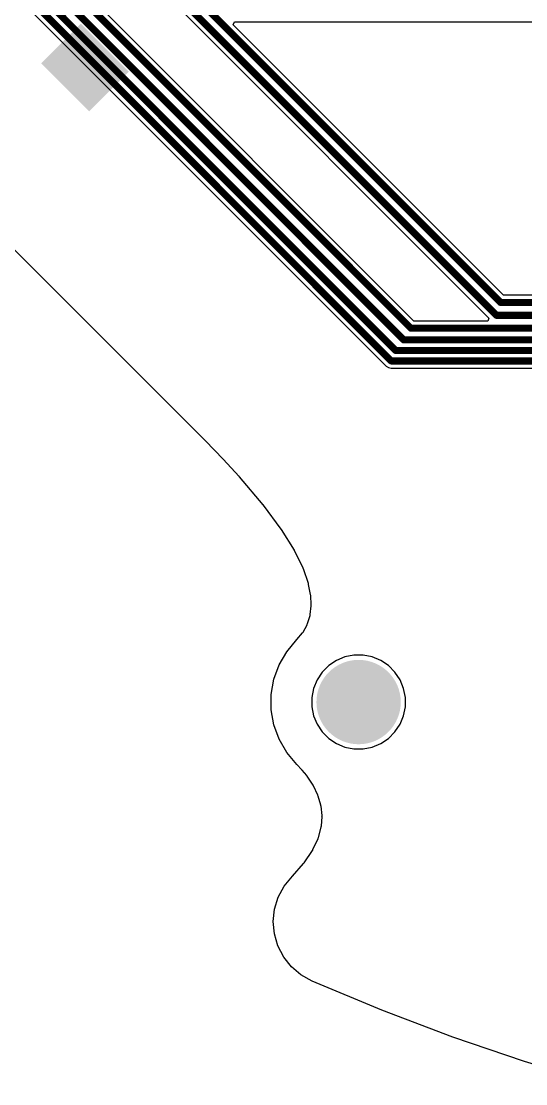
# Model space of a CAD drawing. Header units: millimetres. Extents: x 100 to 300, y 101 to 245.
# Drawn here: x 147.77 to 169.31, y 104.17 to 149.49 of the extents above; entities that cross this region are included whole.
import ezdxf

# ---------------------------------------------------------------- set-up
doc = ezdxf.new("R2010")
doc.units = ezdxf.units.MM
for name, color, linetype in [('BottomPaste', 16, 'Continuous'), ('BottomSolder', 6, 'Continuous'), ('MultiLayer', 9, 'Continuous'), ('PadHoleLayer', 156, 'Continuous'), ('TopLayer', 1, 'Continuous'), ('TopSolder', 216, 'Continuous')]:
    doc.layers.add(name, color=color, linetype=linetype)

# ---------------------------------------------------------------- blocks, each defined once
blk = doc.blocks.new('CAP_TANT_D_B_192')
at = {"layer": 'BottomPaste'}
for points in [[(-4.323, 1.403), (-2.037, 1.403), (-2.037, -1.391), (-4.323, -1.391)], [(2.077, 1.403), (4.363, 1.403), (4.363, -1.391), (2.077, -1.391)]]:
    blk.add_hatch(color=16, dxfattribs=at).paths.add_polyline_path(points)
at = {"layer": 'BottomSolder'}
for points in [[(-4.373, 1.453), (-1.987, 1.453), (-1.987, -1.441), (-4.373, -1.441)], [(2.027, 1.453), (4.413, 1.453), (4.413, -1.441), (2.027, -1.441)]]:
    blk.add_hatch(color=6, dxfattribs=at).paths.add_polyline_path(points)

msp = doc.modelspace()

# ---------------------------------------------------------------- hatches: boundary and pattern name
at = {"layer": 'BottomSolder'}
h = msp.add_hatch(color=6, dxfattribs=at)
edge = h.paths.add_edge_path()
edge.add_arc((162.17, 120.45), 1.8, 0, 360)
at = {"layer": 'MultiLayer'}
h = msp.add_hatch(color=9, dxfattribs=at)
edge = h.paths.add_edge_path()
edge.add_arc((162.17, 120.45), 1.75, 0, 360)
at = {"layer": 'PadHoleLayer'}
h = msp.add_hatch(color=156, dxfattribs=at)
edge = h.paths.add_edge_path()
edge.add_arc((162.17, 120.45), 1.75, 0, 360)
at = {"layer": 'TopLayer'}
h = msp.add_hatch(color=1, dxfattribs=at)
edge = h.paths.add_edge_path()
edge.add_arc((162.17, 120.45), 1.75, 0, 360)
at = {"layer": 'TopSolder'}
h = msp.add_hatch(color=216, dxfattribs=at)
edge = h.paths.add_edge_path()
edge.add_arc((162.17, 120.45), 1.8, 0, 360)

# ---------------------------------------------------------------- linework, layer by layer
at = {"layer": 'TopLayer'}
for p, q in [((113.784, 184.347), (163.347, 134.784)), ((164.527, 136.706), (129.506, 171.727)), ((139.384, 165.184), (167.735, 136.833)), ((155.632, 131.591), (131.591, 155.632)), ((156.819, 149.339), (156.871, 149.466)), ((168.352, 137.806), (156.819, 149.339)), ((156.871, 149.466), (190.045, 149.466)), ((186.824, 137.806), (168.352, 137.806)), ((167.682, 136.706), (164.527, 136.706)), ((167.735, 136.833), (167.682, 136.706)), ((163.347, 134.784), (163.347, 134.784)), ((163.347, 134.784), (163.447, 134.717)), ((163.447, 134.717), (163.564, 134.694)), ((163.564, 134.694), (163.564, 134.694)), ((163.564, 134.694), (195.057, 134.694)), ((155.633, 131.59), (155.632, 131.591)), ((155.635, 131.589), (155.633, 131.59)), ((156.388, 130.817), (155.635, 131.589)), ((156.39, 130.814), (156.388, 130.817)), ((156.393, 130.812), (156.39, 130.814)), ((157.077, 130.073), (156.393, 130.812)), ((157.08, 130.069), (157.077, 130.073)), ((157.084, 130.065), (157.08, 130.069)), ((158.101, 128.867), (157.084, 130.065)), ((158.105, 128.86), (158.101, 128.867)), ((158.112, 128.854), (158.105, 128.86)), ((158.871, 127.827), (158.112, 128.854)), ((158.876, 127.817), (158.871, 127.827)), ((158.883, 127.809), (158.876, 127.817)), ((159.427, 126.931), (158.883, 127.809)), ((159.432, 126.919), (159.427, 126.931)), ((159.44, 126.909), (159.432, 126.919)), ((159.804, 126.159), (159.44, 126.909)), ((159.808, 126.143), (159.804, 126.159)), ((159.816, 126.129), (159.808, 126.143)), ((160.029, 125.504), (159.816, 126.129)), ((160.031, 125.487), (160.029, 125.504)), ((160.038, 125.471), (160.031, 125.487)), ((160.123, 125.038), (160.038, 125.471)), ((160.123, 125.019), (160.123, 125.038)), ((160.127, 125.002), (160.123, 125.019)), ((160.148, 124.599), (160.127, 125.002)), ((160.105, 124.184), (160.147, 124.557)), ((160.145, 124.578), (160.148, 124.599)), ((160.147, 124.557), (160.145, 124.578)), ((159.799, 123.438), (159.969, 123.749)), ((159.969, 123.749), (159.976, 123.773)), ((159.976, 123.773), (159.989, 123.796)), ((159.989, 123.796), (160.095, 124.138)), ((160.095, 124.138), (160.097, 124.161)), ((160.097, 124.161), (160.105, 124.184)), ((159.537, 123.116), (159.771, 123.397)), ((159.771, 123.397), (159.783, 123.419)), ((159.783, 123.419), (159.799, 123.438)), ((159.103, 122.598), (159.537, 123.115)), ((159.537, 123.115), (159.537, 123.116)), ((159.537, 123.116), (159.537, 123.116)), ((158.776, 122.033), (159.103, 122.598)), ((161.973, 122.45), (161.586, 122.374)), ((162.367, 122.45), (161.973, 122.45)), ((162.753, 122.374), (162.367, 122.45)), ((158.553, 121.42), (158.776, 122.033)), ((160.895, 122.004), (160.616, 121.725)), ((161.222, 122.223), (160.895, 122.004)), ((161.586, 122.374), (161.222, 122.223)), ((163.117, 122.223), (162.753, 122.374)), ((163.445, 122.004), (163.117, 122.223)), ((163.723, 121.725), (163.445, 122.004)), ((160.616, 121.725), (160.397, 121.398)), ((163.942, 121.398), (163.723, 121.725)), ((158.44, 120.777), (158.553, 121.42)), ((160.247, 121.034), (160.17, 120.647)), ((160.397, 121.398), (160.247, 121.034)), ((164.093, 121.034), (163.942, 121.398)), ((164.17, 120.647), (164.093, 121.034)), ((158.44, 120.124), (158.44, 120.777)), ((160.17, 120.647), (160.17, 120.253)), ((164.17, 120.253), (164.17, 120.647)), ((158.553, 119.481), (158.44, 120.124)), ((160.17, 120.253), (160.247, 119.867)), ((164.093, 119.867), (164.17, 120.253)), ((160.247, 119.867), (160.397, 119.503)), ((163.942, 119.503), (164.093, 119.867)), ((158.776, 118.868), (158.553, 119.481)), ((160.397, 119.503), (160.616, 119.176)), ((163.723, 119.176), (163.942, 119.503)), ((159.103, 118.303), (158.776, 118.868)), ((160.616, 119.176), (160.895, 118.897)), ((160.895, 118.897), (161.222, 118.678)), ((163.117, 118.678), (163.445, 118.897)), ((163.445, 118.897), (163.723, 119.176)), ((161.222, 118.678), (161.586, 118.527)), ((161.586, 118.527), (161.973, 118.45)), ((161.973, 118.45), (162.367, 118.45)), ((162.367, 118.45), (162.753, 118.527)), ((162.753, 118.527), (163.117, 118.678)), ((159.532, 117.791), (159.103, 118.303)), ((159.748, 117.561), (159.532, 117.791)), ((159.753, 117.554), (159.748, 117.561)), ((159.76, 117.548), (159.753, 117.554)), ((159.954, 117.312), (159.76, 117.548)), ((159.96, 117.3), (159.954, 117.312)), ((159.969, 117.291), (159.96, 117.3)), ((160.227, 116.903), (159.969, 117.291)), ((160.234, 116.886), (160.227, 116.903)), ((160.245, 116.872), (160.234, 116.886)), ((160.431, 116.481), (160.245, 116.872)), ((160.436, 116.461), (160.431, 116.481)), ((160.445, 116.442), (160.436, 116.461)), ((160.559, 116.049), (160.445, 116.442)), ((160.561, 116.026), (160.559, 116.049)), ((160.568, 116.004), (160.561, 116.026)), ((160.61, 115.608), (160.568, 116.004)), ((160.607, 115.585), (160.61, 115.608)), ((160.572, 115.116), (160.574, 115.139)), ((160.574, 115.139), (160.58, 115.162)), ((160.58, 115.162), (160.61, 115.562)), ((160.61, 115.562), (160.607, 115.585)), ((160.454, 114.668), (160.572, 115.116)), ((160.222, 114.154), (160.439, 114.626)), ((160.439, 114.626), (160.445, 114.648)), ((160.445, 114.648), (160.454, 114.668)), ((159.842, 113.585), (160.202, 114.119)), ((160.202, 114.119), (160.21, 114.138)), ((160.21, 114.138), (160.222, 114.154)), ((159.344, 113.022), (159.821, 113.558)), ((159.821, 113.558), (159.83, 113.573)), ((159.83, 113.573), (159.842, 113.585)), ((158.993, 112.595), (159.344, 113.022)), ((158.74, 112.126), (158.993, 112.595)), ((158.583, 111.617), (158.74, 112.126)), ((158.528, 111.087), (158.583, 111.617)), ((158.576, 110.556), (158.528, 111.087)), ((158.725, 110.044), (158.576, 110.556)), ((158.971, 109.571), (158.725, 110.044)), ((159.303, 109.155), (158.971, 109.571)), ((159.71, 108.81), (159.303, 109.155)), ((160.185, 108.546), (159.71, 108.81)), ((163.162, 107.307), (160.185, 108.546)), ((166.187, 106.161), (163.162, 107.307)), ((169.247, 105.114), (166.187, 106.161)), ((172.34, 104.167), (169.247, 105.114))]:
    msp.add_line(p, q, dxfattribs=at)
at = {"layer": 'TopLayer', "const_width": 0.3}
for points in [[(114, 184.564), (163.564, 135)], [(114.656, 184.544), (163.75, 135.45)], [(127.92, 172.08), (164.1, 135.9)], [(129.2, 171.6), (164.4, 136.4)], [(139.6, 165.4), (168.052, 136.948)], [(140.159, 165.566), (168.225, 137.5)], [(168.225, 137.5), (186.95, 137.5)], [(168.052, 136.948), (187.106, 136.948)], [(164.4, 136.4), (187.264, 136.4)], [(164.1, 135.9), (187.472, 135.9)], [(163.75, 135.45), (194.8, 135.45)], [(163.564, 135), (195.057, 135)]]:
    msp.add_lwpolyline(points, dxfattribs=at)
at = {"layer": 'TopLayer', "const_width": 0.15}
for points in [[(168.15, 137.5, 1), (168.3, 137.5, 1)], [(168.15, 137.5, 1), (168.3, 137.5, 1)], [(167.977, 136.948, 1), (168.127, 136.948, 1)], [(167.977, 136.948, 1), (168.127, 136.948, 1)], [(164.325, 136.4, 1), (164.475, 136.4, 1)], [(164.325, 136.4, 1), (164.475, 136.4, 1)], [(164.025, 135.9, 1), (164.175, 135.9, 1)], [(164.025, 135.9, 1), (164.175, 135.9, 1)], [(163.675, 135.45, 1), (163.825, 135.45, 1)], [(163.675, 135.45, 1), (163.825, 135.45, 1)], [(163.489, 135, 1), (163.639, 135, 1)], [(163.489, 135, 1), (163.639, 135, 1)]]:
    msp.add_lwpolyline(points, format="xyb", close=True, dxfattribs=at)

# ---------------------------------------------------------------- block references
at = {"rotation": 225}
msp.add_blockref('CAP_TANT_D_B_192', (152.765, 149.8), dxfattribs=at)

doc.saveas('drawing.dxf')
